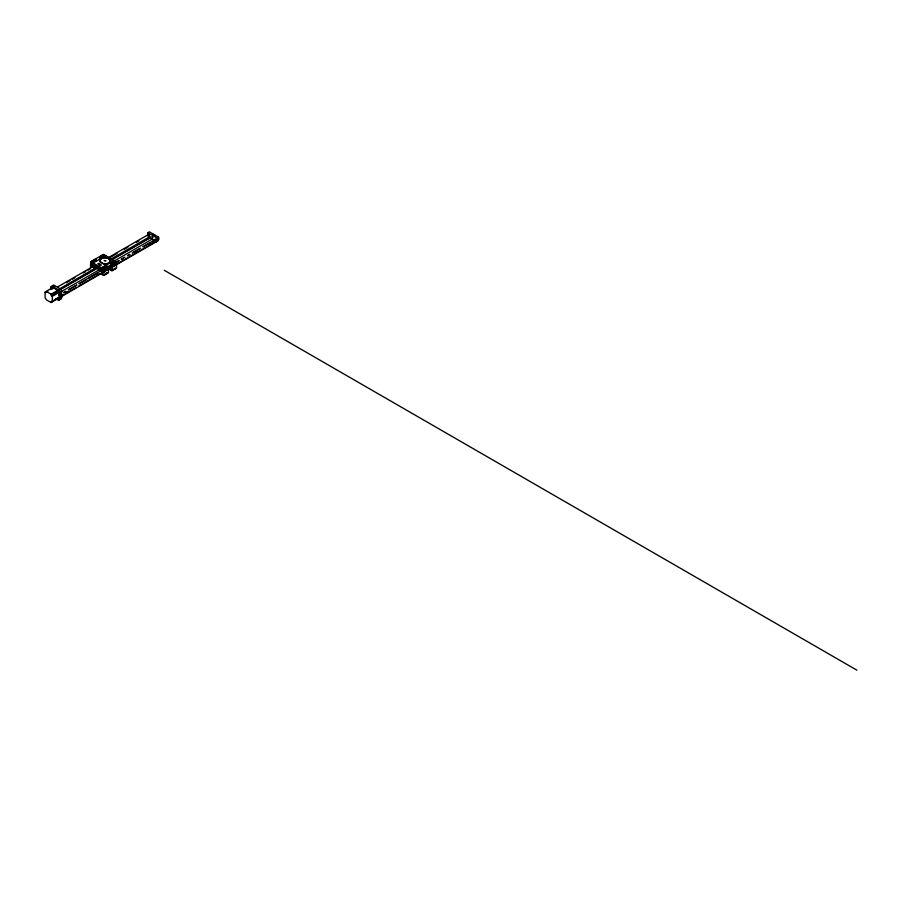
<?xml version="1.0" encoding="UTF-8"?>
<svg xmlns="http://www.w3.org/2000/svg" width="902" height="902" viewBox="0 0 902 902"><rect width="100%" height="100%" fill="white"/><g stroke="black" fill="none" stroke-linecap="round" stroke-linejoin="round"><path stroke-width="1.35" d="M92.241 267.432A1.703 0.981 60 0 1 93.38 266.507A1.703 0.981 60 0 1 94.631 268.683L94.631 268.537M94.631 268.638L94.631 268.604A1.612 0.936 60 0 0 93.436 266.541A1.612 0.936 60 0 0 92.365 267.42M58.596 290.884L58.889 291.605L58.912 290.929M116.008 265.008L157.5 241.06L157.557 239.38M50.974 287.445L51.019 287.095A1.68 0.97 60 0 1 51.854 286.611L59.092 290.737M52.756 288.076L51.572 287.445L51.391 288.516L52.429 288.922L52.801 287.366M59.025 291.402L52.508 286.937M51.11 302.553L51.279 301.448L52.316 301.854L52.316 296.307L58.607 292.676L58.517 291.605L57.401 290.591L51.11 294.221L46.306 291.447L46.137 292.552L45.1 292.147L45.1 297.694L46.306 299.78L51.11 302.553L58.607 298.235L58.517 299.205M57.412 298.032L57.401 298.923L58.461 299.295M97.856 267.612L97.957 268.582L97.811 267.883M96.142 261.14L95.262 260.498L94.406 261.152M107.022 267.432L106.154 266.789L105.297 267.443M155.922 241.33L155.888 241.984L155.031 241.567M58.551 290.918L58.788 295.146L59.566 295.946A1.488 0.857 60 0 1 59.566 297.671L58.788 297.57L59.679 296.972M98.419 267.657L99.062 268.593L98.566 267.578L59.679 289.925M157.861 239.199A1.511 0.868 60 0 1 158.03 239.549L158.132 239.909A1.511 0.868 60 0 1 157.106 240.868A1.432 0.823 60 0 1 156.091 241.33L156.147 241.42A1.511 0.868 60 0 0 157.173 240.462L158.684 239.537L158.684 237.192L149.394 231.825L147.793 232.761L147.793 235.726M148.311 235.512L148.931 235.467M104.158 256.596L103.369 255.818L102.602 256.596M100.923 273.362L100.979 273.329A1.522 0.879 60 0 0 102.106 272.652A1.522 0.879 60 0 0 101.013 270.758A1.522 0.879 60 0 0 99.953 271.457L99.829 271.412A1.703 0.981 60 0 1 100.934 270.634A1.703 0.981 60 0 1 102.174 272.731L102.174 272.742A1.703 0.981 60 0 1 100.945 273.419L101.701 273.317M53.68 286.092L54.526 286.453M58.134 299.216L58.788 297.57M99.66 268.976L99.66 269.619M149.247 236.73L149.112 235.501M99.863 271.401L100.235 270.78M103.099 269.247L104.666 269.236L103.099 269.236M114.904 262.989L114.486 262.121L113.494 262.888M50.974 289.542L50.974 287.197A1.962 1.139 60 0 1 52.361 286.396L54.176 285.348L60.141 288.798A1.962 1.139 60 0 1 61.528 291.199L61.528 294.199M93.109 262.978L105.771 255.661M52.812 286.983L51.391 287.851L52.158 287.355M45.1 292.147L52.756 287.434M45.731 292.507L47.829 291.301M57.615 286.937L93.819 266.045M108.296 257.679L148.108 234.7M147.793 235.005L148.751 234.452M66.398 282.698L70.018 280.612M72.431 279.214L74.843 277.816M83.288 272.945L85.701 271.547M88.114 270.16L90.527 268.762M109.83 257.622L117.068 253.439M124.307 249.256L127.937 247.171M136.382 242.3L138.795 240.902M94.09 267.387L92.827 266.575M97.36 265.459L94.778 266.834L90.617 264.421M97.168 265.695L94.879 267.003L94.879 268.57M94.214 267.623L94.654 268.695L98.307 266.597M94.462 268.029L96.672 266.755M97.788 266.259L94.214 267.894M94.282 268.413L97.608 266.496M59.329 288.99L97.923 266.62M109.988 259.652L149.811 236.662A1.432 0.823 60 0 0 148.661 234.712A1.432 0.823 60 0 0 147.872 235.873M52.361 286.396L58.337 289.835L60.141 288.798M60.535 289.035L97.935 267.443M111.205 259.776L150.16 237.688M52.316 296.307L51.11 294.954L57.401 291.323L57.401 290.591M57.976 290.918L58.788 290.433M111.555 259.968L150.194 237.711L154.749 240.338M51.685 295.946L57.976 292.316L58.607 292.676M58.607 292.022L59.408 291.56M101.486 267.804L114.148 260.498M55.947 298.562L58.337 299.938A1.962 1.139 60 0 0 59.724 299.137L59.724 298.088A2.007 1.161 60 0 0 59.735 295.258L59.724 292.248L61.528 291.199M60.716 291.921L99.445 269.709M113.799 261.276L152.404 238.985M147.872 232.716L157.072 238.027L158.605 237.147M58.822 295.157L60.062 294.807M90.843 261.659L103.753 269.123L116.414 261.805L116.538 268.131L111.882 270.814L109.367 269.36M76.715 285.021L68.27 289.903L76.704 285.1M79.128 283.634L100.877 270.78M103.877 275.437L103.877 269.337L118.94 260.644M121.353 259.246L124.972 257.16M140.656 248.106L132.211 252.977L139.438 248.873M143.068 246.708L155.133 239.74M79.117 283.702L86.355 279.519M88.768 278.132L97.213 273.25M116.516 262.11L118.929 260.712M121.342 259.325L123.754 257.927M143.057 246.787L150.296 242.604M152.72 241.206L155.133 239.819M61.539 294.21L59.431 295.518A1.714 0.992 60 0 1 59.431 297.942L61.528 297.051A2.007 1.161 60 0 0 62.204 295.585A2.007 1.161 60 0 0 60.829 293.578M134.24 252.177L136.653 250.79M60.49 295.326L61.528 294.728M101.836 271.705L101.836 273.238M109.864 267.071L110.112 268.086M116.538 263.508L103.877 270.814L90.707 263.215M65.722 293.127L68.157 291.718M97.089 275.02L99.502 273.622M150.183 244.363L152.618 242.954M51.11 301.82L57.976 297.863L58.607 298.235M61.787 295.766L76.467 287.298M78.677 286.013L100.393 273.475M116.076 264.421L124.724 259.438M125.728 258.84L156.091 241.33M156.937 240.744L157.478 240.293M103.775 271.795L108.341 269.168L103.877 271.976M111.882 267.116L116.437 264.489M111.983 267.296L116.538 264.545M59.521 297.683L100.393 274.028M107.564 269.89L110.044 268.458M57.976 299.261L59.408 298.427M58.337 299.938L61.528 298.1L61.528 297.051L60.975 297.446M99.705 264.805L100.979 265.12L99.694 265.312M156.463 241.003L156.655 240.484A1.511 0.868 60 0 0 156.835 240.665L157.106 240.868A1.432 0.823 60 0 0 156.362 239.165A1.432 0.823 60 0 0 155.178 239.301M60.028 296.6L59.431 296.183M58.123 299.814L58.438 299.949A1.68 0.97 60 0 0 59.284 299.464L59.284 291.865A1.68 0.97 60 0 0 58.438 290.41L58.123 290.185M149.112 238.151L149.912 238.613M164.232 270.262L856.9 670.175M116.414 261.805L103.504 254.353L90.707 261.738L90.707 264.252L95.082 266.778L95.082 265.74M96.965 266.53A1.612 0.936 60 0 1 97.066 267.206L97.213 267.68A2.278 1.319 60 0 0 99.581 270.172M96.627 267.466L96.728 267.522A1.793 1.037 60 0 0 96.537 266.541A1.759 1.015 60 0 1 96.728 267.522A1.612 0.936 60 0 0 96.413 266.53M101.881 270.476L100.438 269.506M99.513 269.337L103.877 271.852M101.261 274.039L103.775 275.493L108.443 272.81L108.443 268.187M57.976 292.316L57.401 291.323M101.96 258.4L100.212 258.4L101.971 258.4M149.157 235.749L148.48 235.14L148.311 235.817M157.072 238.027L157.173 240.462M158.673 239.177L158.684 239.222A1.511 0.868 60 0 0 158.278 238.511M149.822 236.752L149.822 237.485M115.084 268.131L115.084 268.717M112.806 269.45L112.806 270.036M111.983 266.135L111.983 270.758M109.074 268.21L109.052 268.74A1.703 0.981 60 0 0 110.224 268.424A1.703 0.981 60 0 0 109.706 266.552A1.522 0.879 60 0 1 110.168 268.289A1.522 0.879 60 0 1 109.074 268.537M106.988 273.396L106.988 272.81A1.161 0.676 0 0 1 105.985 273.002M99.513 268.3L99.513 271.006M90.516 264.489L90.516 267.95M51.11 294.221L51.11 294.954M102.073 256.54A1.342 0.778 0 0 1 103.369 255.559A1.342 0.778 0 0 1 104.677 256.54M102.433 256.912A1.342 0.778 0 0 0 100.426 256.236A1.342 0.778 0 0 0 100.426 257.577A1.342 0.778 0 0 0 102.433 256.912A1.342 0.778 0 0 1 102.208 256.72M102.388 257.848A1.342 0.778 0 0 1 100.325 258.288A1.342 0.778 0 0 1 100.325 257.014A1.342 0.778 0 0 1 102.388 257.453M94.338 261.591A1.342 0.778 0 0 1 92.32 262.256A1.342 0.778 0 0 1 92.32 260.915A1.342 0.778 0 0 1 94.338 261.591A1.342 0.778 0 0 1 94.112 261.4M94.293 262.527A1.342 0.778 0 0 1 93.943 262.877M92.32 263.001A1.342 0.778 0 0 1 92.173 261.715A1.342 0.778 0 0 1 94.293 262.132M93.977 261.219A1.342 0.778 0 0 1 95.274 260.238A1.342 0.778 0 0 1 96.57 261.219M105.049 269.01A1.342 0.778 0 0 1 104.226 269.371M103.211 269.292A1.342 0.778 0 0 1 102.929 268.074A1.342 0.778 0 0 1 105.049 268.232M104.858 267.499A1.342 0.778 0 0 1 106.165 266.53A1.342 0.778 0 0 1 107.462 267.499M107.327 267.691A1.342 0.778 0 0 1 106.831 267.973M113.1 263.012A1.342 0.778 0 0 1 113.596 261.952A1.342 0.778 0 0 1 115.422 262.234A1.342 0.778 0 0 1 114.937 263.294M113.145 264.331A1.342 0.778 0 0 1 111.036 264.489A1.342 0.778 0 0 1 111.318 263.271A1.342 0.778 0 0 1 113.28 263.734M52.778 286.148A1.962 1.139 60 0 1 54.176 285.348M58.337 289.835A1.962 1.139 60 0 1 59.724 292.248M61.528 298.1A1.962 1.139 60 0 1 60.502 299.047M60.772 294.018A1.432 0.823 60 0 1 61.843 295.8A1.432 0.823 60 0 1 60.772 296.352M152.957 234.678A1.849 1.071 60 0 1 154.219 235.016M153.092 234.926A1.567 0.902 60 0 1 153.881 235.005M152.945 234.757A1.849 1.071 60 0 1 154.422 234.903M154.738 235.23A1.849 1.071 60 0 1 155.212 236.065M97.168 267.263A1.759 1.015 60 0 0 97.055 266.53A1.793 1.037 60 0 1 97.202 267.206M107.315 272.855A1.161 0.676 0 0 1 105.985 273.588M104.801 274.648A1.161 0.676 0 0 1 102.963 274.648M115.411 268.345A1.161 0.676 0 0 1 114.092 268.909M99.558 264.421C103.459 265.143 95.68 263.519 99.558 264.421M99.851 265.019L100.697 265.041L99.851 265.019M51.775 287.997L52.203 288.527L51.775 287.997M57.728 291.436L58.145 291.966L57.728 291.436M57.728 298.314L58.145 298.833L57.728 298.314M152.088 236.752L152.754 237.587L152.088 236.752M92.128 262.2C92.5 264.241 95.375 261.321 92.207 262.076M100.223 257.521C101.565 259.607 102.715 255.976 100.223 257.521M103.02 268.492C104.35 270.577 105.5 266.936 103.02 268.492M111.115 263.812C112.457 265.898 113.596 262.256 111.115 263.812M98.465 264.196L99.31 264.252L98.465 264.196M104.328 260.599L105.726 260.701L104.328 260.599M98.194 263.553L99.592 263.688L98.194 263.553M111.205 264.568L112.863 264.681L111.205 264.568M65.857 291.29L63.444 292.688L65.846 291.369M129.798 254.375L127.385 255.762L129.787 254.443M107.89 258.062L106.605 257.724A5.401 3.123 0 0 0 99.75 261.4L103.426 263.677A5.401 3.123 0 0 0 110.281 260.013L107.89 258.062M107.89 258.288L106.605 257.949A5.401 3.123 0 0 0 99.75 261.625L103.426 263.914A5.401 3.123 0 0 0 110.281 260.238L107.89 258.288M113.314 262.426A1.342 0.778 0 0 0 115.557 262.076A1.342 0.778 0 0 0 113.911 261.129A1.342 0.778 0 0 0 113.314 262.426M105.489 267.229A1.342 0.778 0 0 0 107.507 266.564A1.342 0.778 0 0 0 105.489 265.887A1.342 0.778 0 0 0 105.489 267.229M103.211 268.548A1.342 0.778 0 0 0 105.23 267.871A1.342 0.778 0 0 0 103.211 267.206A1.342 0.778 0 0 0 103.211 268.548M111.318 263.869A1.342 0.778 0 0 0 113.325 263.192A1.342 0.778 0 0 0 111.318 262.527A1.342 0.778 0 0 0 111.318 263.869M94.597 260.949A1.342 0.778 0 0 0 96.615 260.272A1.342 0.778 0 0 0 94.597 259.607A1.342 0.778 0 0 0 94.597 260.949M102.704 256.269A1.342 0.778 0 0 0 104.722 255.593A1.342 0.778 0 0 0 102.704 254.928A1.342 0.778 0 0 0 102.704 256.269M111.983 270.228A1.161 0.676 0 0 0 113.009 269.247A1.161 0.676 0 0 1 110.912 269.236A1.161 0.676 0 0 0 111.983 270.228"/></g></svg>
